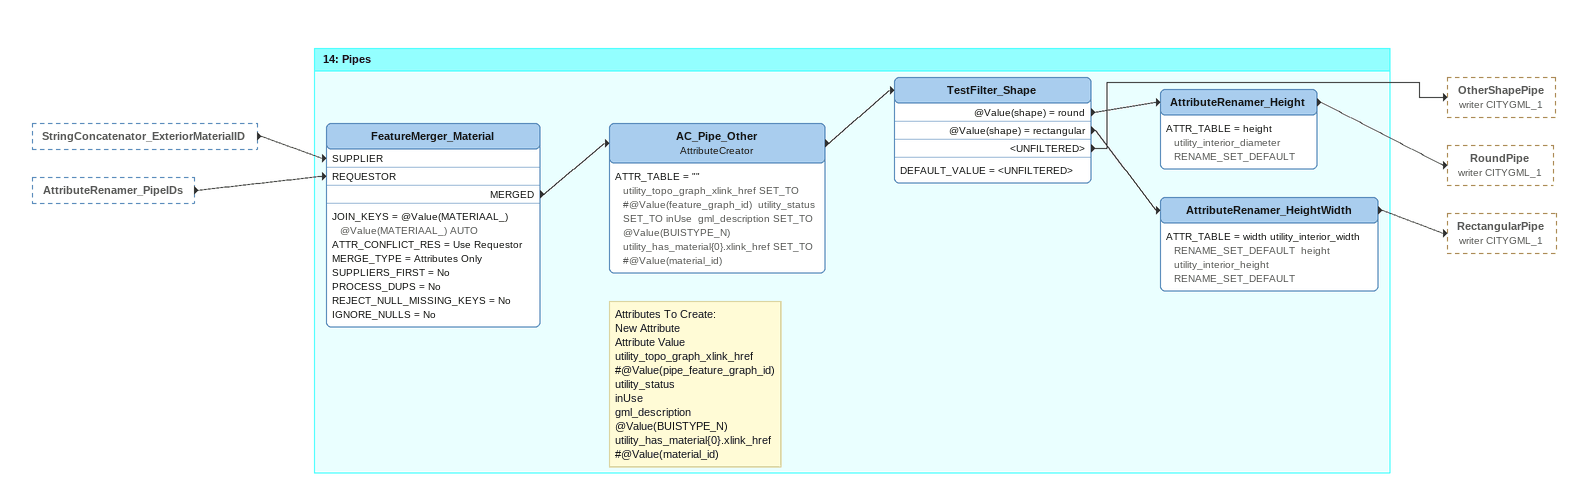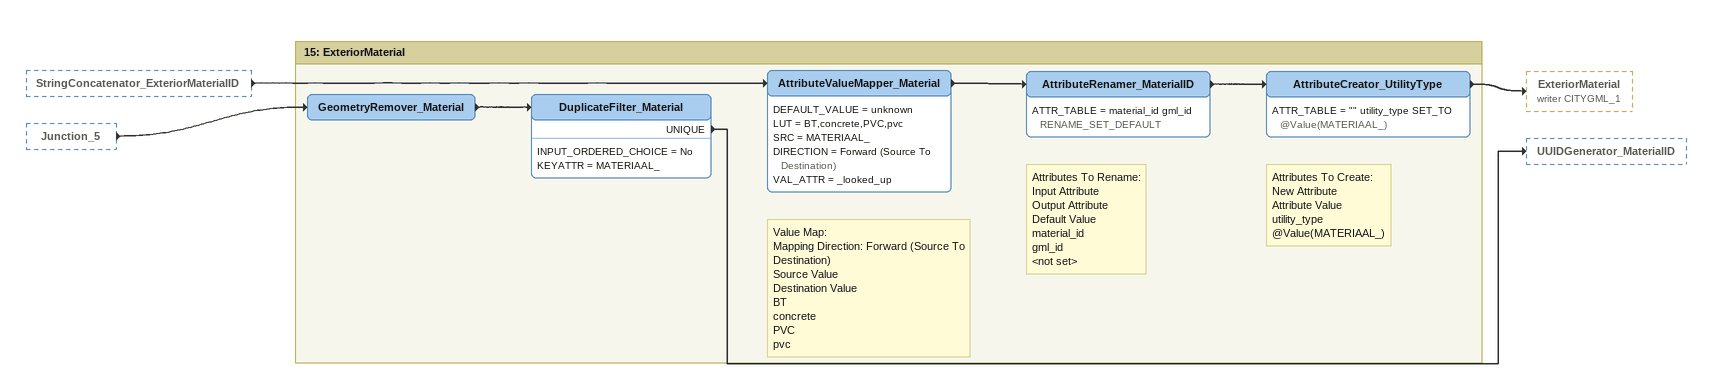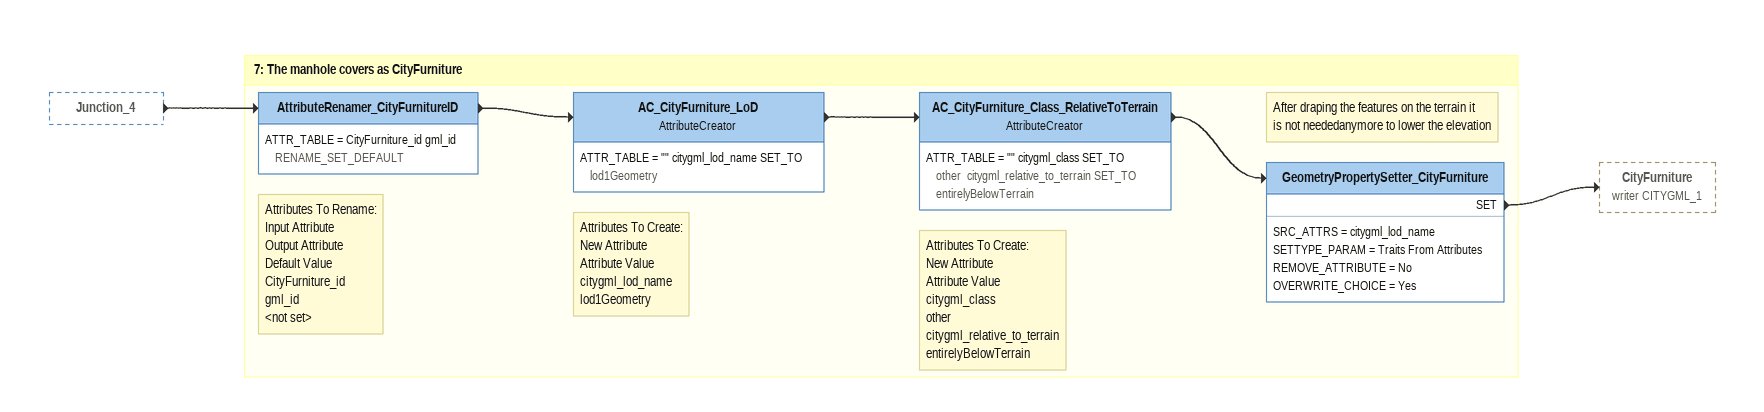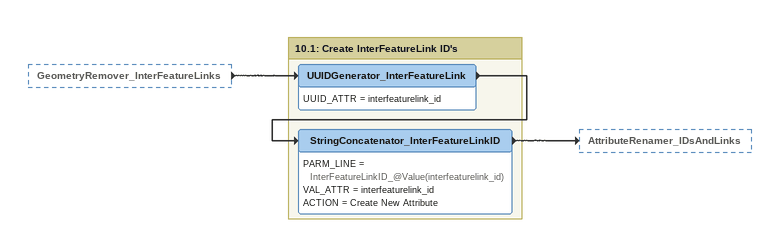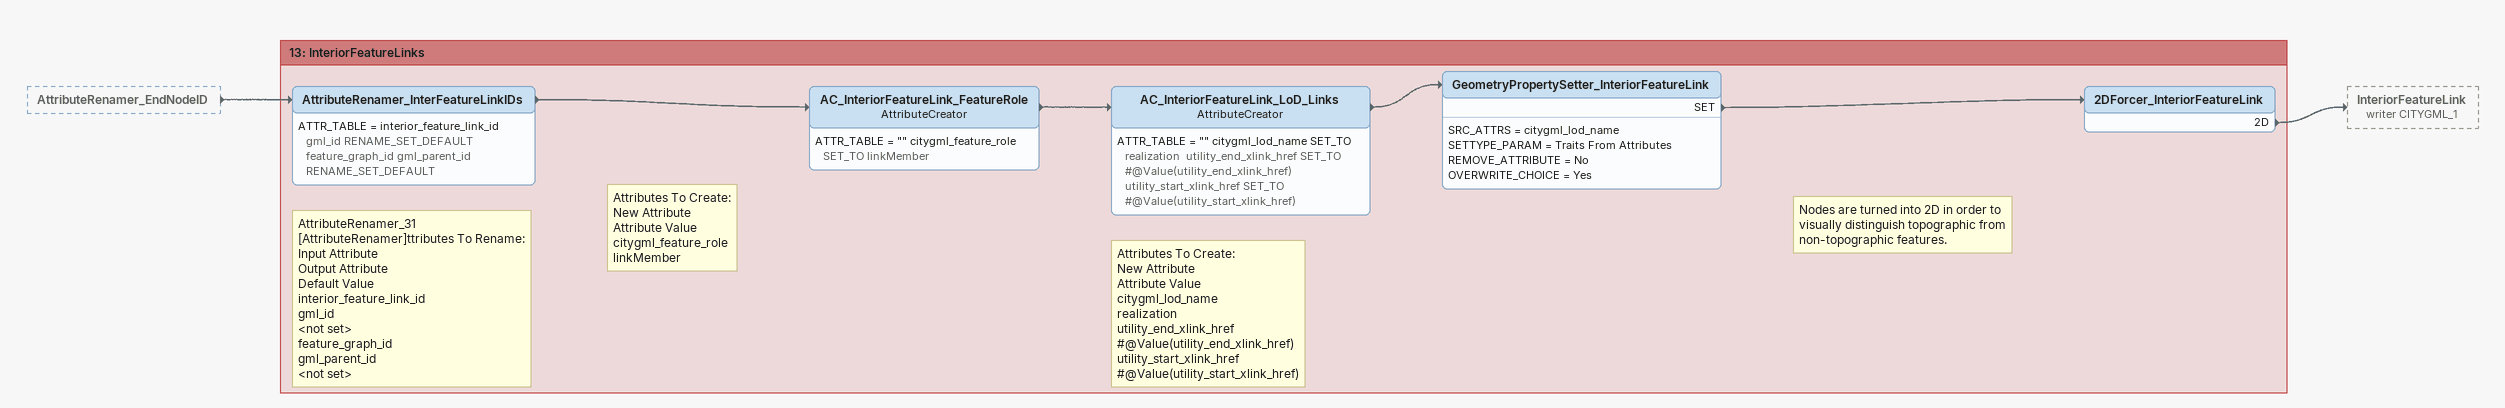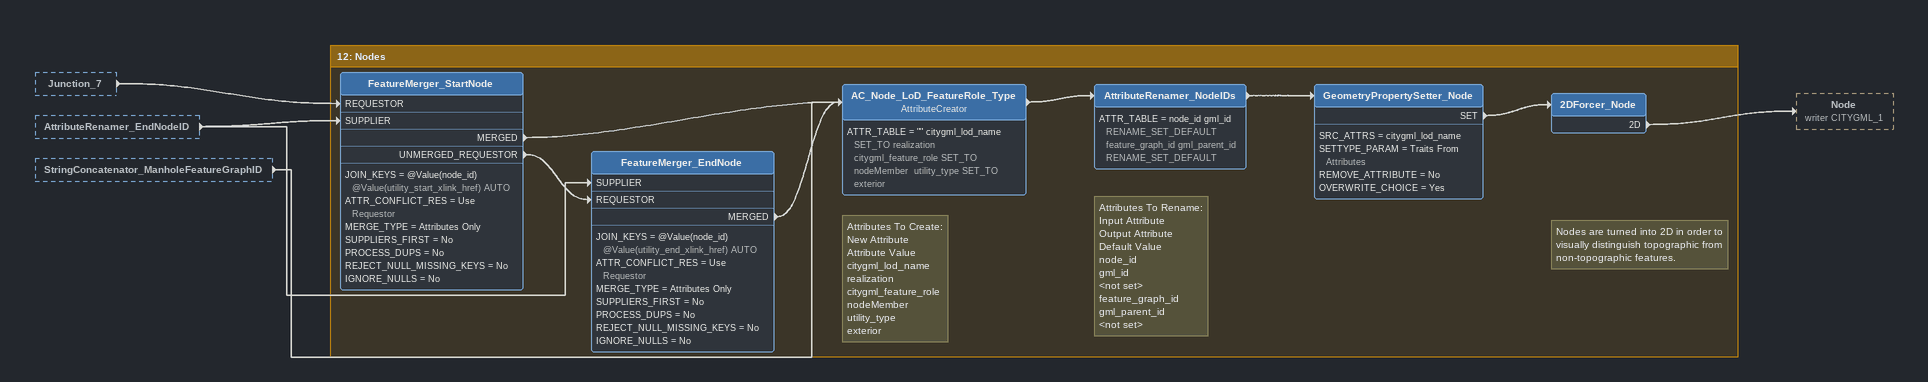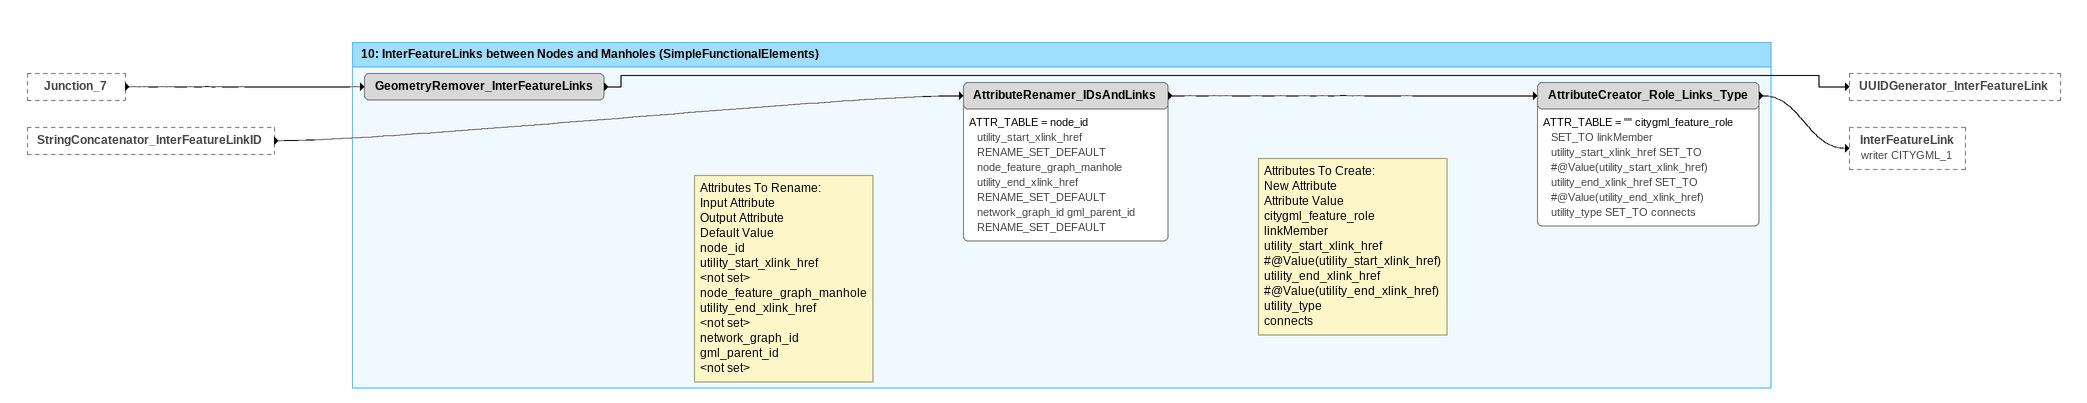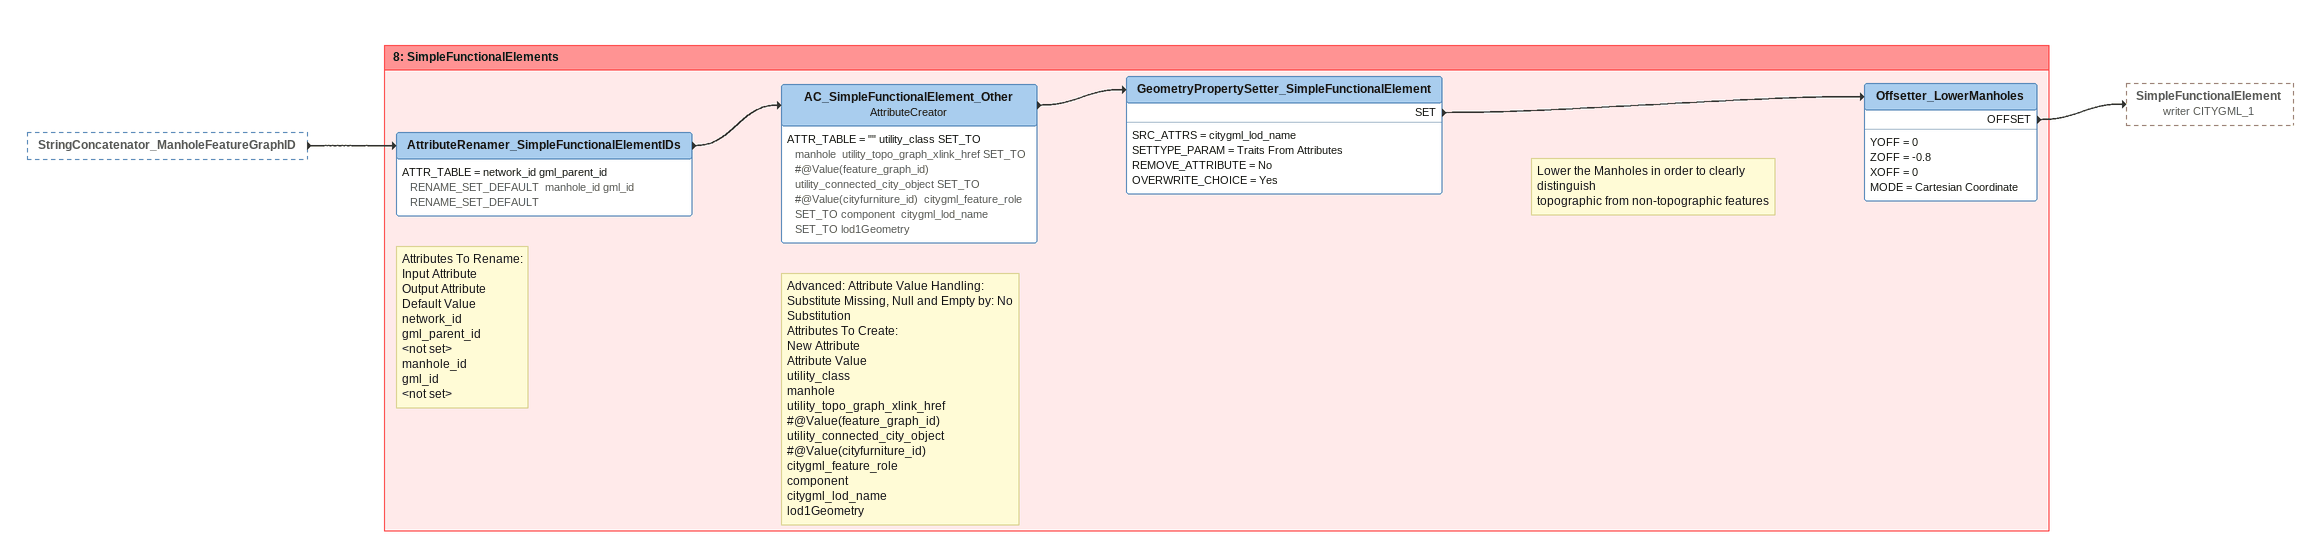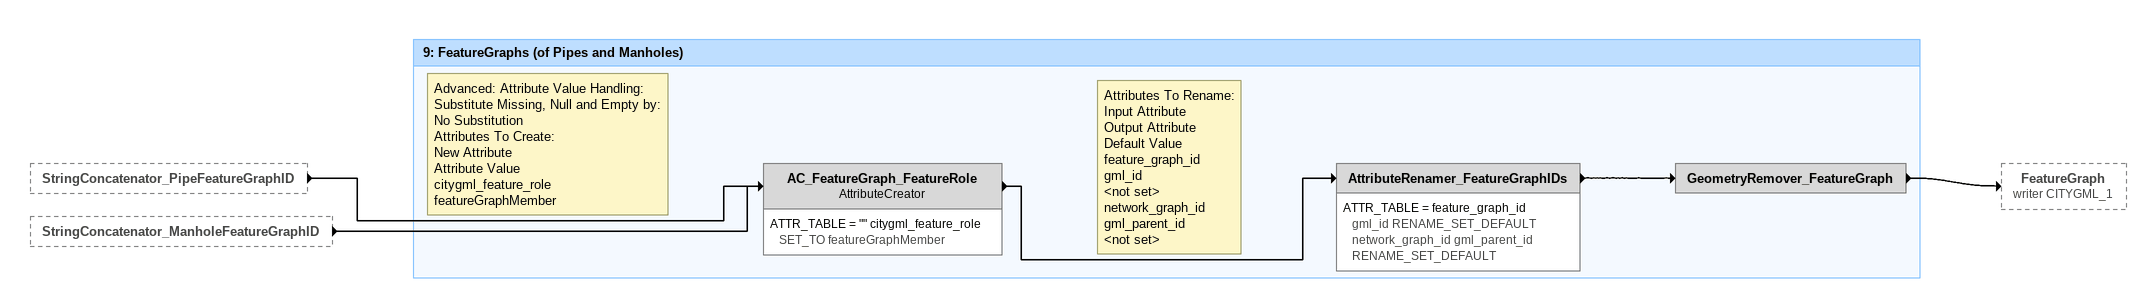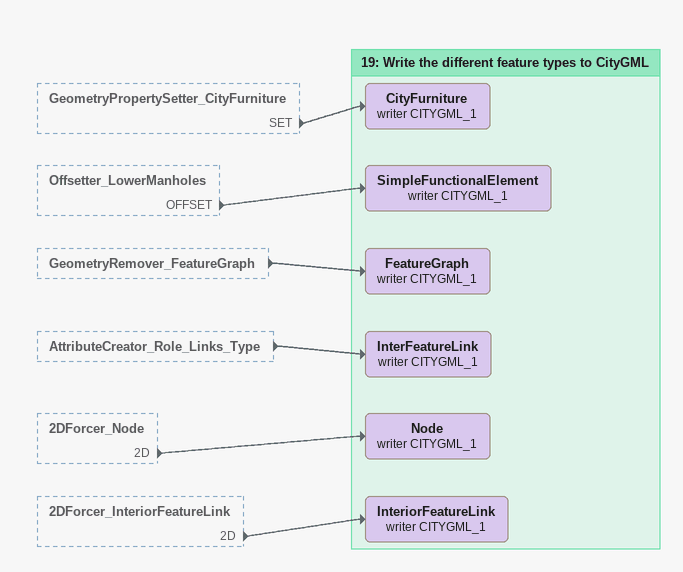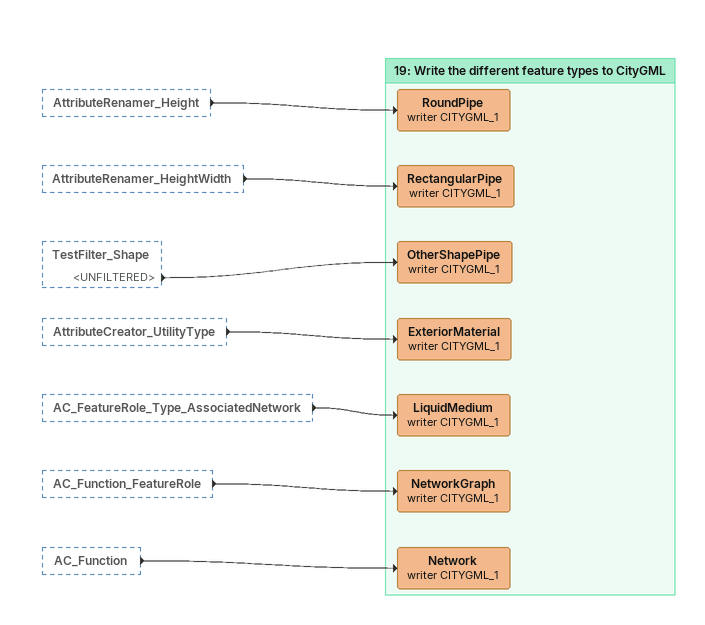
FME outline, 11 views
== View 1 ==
StringConcatenator_ExteriorMaterialID [outside]
    -> FeatureMerger_Material [SUPPLIER]
AttributeRenamer_PipeIDs [outside]
    -> FeatureMerger_Material [REQUESTOR]

Bookmark: 14: Pipes
FeatureMerger_Material
    JOIN_KEYS = @Value(MATERIAAL_) @Value(MATERIAAL_) AUTO
    ATTR_CONFLICT_RES = Use Requestor
    MERGE_TYPE = Attributes Only
    SUPPLIERS_FIRST = No
    PROCESS_DUPS = No
    REJECT_NULL_MISSING_KEYS = No
    IGNORE_NULLS = No
    MERGED -> AC_Pipe_Other
Note: Attributes To Create: / New Attribute / Attribute Value / utility_topo_graph_xlink_href / #@Value(pipe_feature_graph_id) / utility_status / inUse / gml_description / @Value(BUISTYPE_N) / utility_has_material{0}.xlink_href / #@Value(material_id)
AC_Pipe_Other: AttributeCreator
    ATTR_TABLE = "" utility_topo_graph_xlink_href SET_TO #@Value(feature_graph_id)  utility_status SET_TO inUse  gml_description SET_TO @Value(BUISTYPE_N)  utility_has_material{0}.xlink_href SET_TO #@Value(material_id)
    -> TestFilter_Shape
TestFilter_Shape
    DEFAULT_VALUE = <UNFILTERED>
    @Value(shape) = round -> AttributeRenamer_Height
    @Value(shape) = rectangular -> AttributeRenamer_HeightWidth
    <UNFILTERED> -> OtherShapePipe (writer CITYGML_1)
AttributeRenamer_Height
    ATTR_TABLE = height utility_interior_diameter RENAME_SET_DEFAULT
    -> RoundPipe (writer CITYGML_1)
AttributeRenamer_HeightWidth
    ATTR_TABLE = width utility_interior_width RENAME_SET_DEFAULT  height utility_interior_height RENAME_SET_DEFAULT
    -> RectangularPipe (writer CITYGML_1)

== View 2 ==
StringConcatenator_ExteriorMaterialID [outside]
    -> AttributeValueMapper_Material
Junction_5 [outside]
    -> GeometryRemover_Material

Bookmark: 15: ExteriorMaterial
GeometryRemover_Material
    -> DuplicateFilter_Material
DuplicateFilter_Material
    INPUT_ORDERED_CHOICE = No
    KEYATTR = MATERIAAL_
    UNIQUE -> UUIDGenerator_MaterialID
Note: Value Map: / Mapping Direction: Forward (Source To Destination) / Source Value / Destination Value / BT / concrete / PVC / pvc
AttributeValueMapper_Material
    DEFAULT_VALUE = unknown
    LUT = BT,concrete,PVC,pvc
    SRC = MATERIAAL_
    DIRECTION = Forward (Source To Destination)
    VAL_ATTR = _looked_up
    -> AttributeRenamer_MaterialID
Note: Attributes To Rename: / Input Attribute / Output Attribute / Default Value / material_id / gml_id / <not set>
AttributeRenamer_MaterialID
    ATTR_TABLE = material_id gml_id RENAME_SET_DEFAULT
    -> AttributeCreator_UtilityType
Note: Attributes To Create: / New Attribute / Attribute Value / utility_type / @Value(MATERIAAL_)
AttributeCreator_UtilityType
    ATTR_TABLE = "" utility_type SET_TO @Value(MATERIAAL_)
    -> ExteriorMaterial (writer CITYGML_1)

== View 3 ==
Junction_4 [outside]
    -> AttributeRenamer_CityFurnitureID

Bookmark: 7: The manhole covers as CityFurniture
Note: Attributes To Rename: / Input Attribute / Output Attribute / Default Value / CityFurniture_id / gml_id / <not set>
AttributeRenamer_CityFurnitureID
    ATTR_TABLE = CityFurniture_id gml_id RENAME_SET_DEFAULT
    -> AC_CityFurniture_LoD
Note: Attributes To Create: / New Attribute / Attribute Value / citygml_lod_name / lod1Geometry
AC_CityFurniture_LoD: AttributeCreator
    ATTR_TABLE = "" citygml_lod_name SET_TO lod1Geometry
    -> AC_CityFurniture_Class_RelativeToTerrain
Note: Attributes To Create: / New Attribute / Attribute Value / citygml_class / other / citygml_relative_to_terrain / entirelyBelowTerrain
AC_CityFurniture_Class_RelativeToTerrain: AttributeCreator
    ATTR_TABLE = "" citygml_class SET_TO other  citygml_relative_to_terrain SET_TO entirelyBelowTerrain
    -> GeometryPropertySetter_CityFurniture
Note: After draping the features on the terrain it / is not neededanymore to lower the elevation
GeometryPropertySetter_CityFurniture
    SRC_ATTRS = citygml_lod_name
    SETTYPE_PARAM = Traits From Attributes
    REMOVE_ATTRIBUTE = No
    OVERWRITE_CHOICE = Yes
    SET -> CityFurniture (writer CITYGML_1)

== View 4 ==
GeometryRemover_InterFeatureLinks [outside]
    -> UUIDGenerator_InterFeatureLink

Bookmark: 10.1: Create InterFeatureLink ID's
UUIDGenerator_InterFeatureLink
    UUID_ATTR = interfeaturelink_id
    -> StringConcatenator_InterFeatureLinkID
StringConcatenator_InterFeatureLinkID
    PARM_LINE = InterFeatureLinkID_@Value(interfeaturelink_id)
    VAL_ATTR = interfeaturelink_id
    ACTION = Create New Attribute
    -> AttributeRenamer_IDsAndLinks

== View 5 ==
AttributeRenamer_EndNodeID [outside]
    -> AttributeRenamer_InterFeatureLinkIDs

Bookmark: 13: InteriorFeatureLinks
Note: AttributeRenamer_31 [AttributeRenamer]ttributes To Rename: / Input Attribute / Output Attribute / Default Value / interior_feature_link_id / gml_id / <not set> / feature_graph_id / gml_parent_id / <not set>
AttributeRenamer_InterFeatureLinkIDs
    ATTR_TABLE = interior_feature_link_id gml_id RENAME_SET_DEFAULT  feature_graph_id gml_parent_id RENAME_SET_DEFAULT
    -> AC_InteriorFeatureLink_FeatureRole
Note: Attributes To Create: / New Attribute / Attribute Value / citygml_feature_role / linkMember
AC_InteriorFeatureLink_FeatureRole: AttributeCreator
    ATTR_TABLE = "" citygml_feature_role SET_TO linkMember
    -> AC_InteriorFeatureLink_LoD_Links
Note: Attributes To Create: / New Attribute / Attribute Value / citygml_lod_name / realization / utility_end_xlink_href / #@Value(utility_end_xlink_href) / utility_start_xlink_href / #@Value(utility_start_xlink_href)
AC_InteriorFeatureLink_LoD_Links: AttributeCreator
    ATTR_TABLE = "" citygml_lod_name SET_TO realization  utility_end_xlink_href SET_TO #@Value(utility_end_xlink_href)  utility_start_xlink_href SET_TO #@Value(utility_start_xlink_href)
    -> GeometryPropertySetter_InteriorFeatureLink
GeometryPropertySetter_InteriorFeatureLink
    SRC_ATTRS = citygml_lod_name
    SETTYPE_PARAM = Traits From Attributes
    REMOVE_ATTRIBUTE = No
    OVERWRITE_CHOICE = Yes
    SET -> 2DForcer_InteriorFeatureLink
Note: Nodes are turned into 2D in order to / visually distinguish topographic from / non-topographic features.
2DForcer_InteriorFeatureLink
    2D -> InteriorFeatureLink (writer CITYGML_1)

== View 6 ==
Junction_7 [outside]
    -> FeatureMerger_StartNode [REQUESTOR]
AttributeRenamer_EndNodeID [outside]
    -> FeatureMerger_StartNode [SUPPLIER]
    -> FeatureMerger_EndNode [SUPPLIER]
StringConcatenator_ManholeFeatureGraphID [outside]
    -> AC_Node_LoD_FeatureRole_Type

Bookmark: 12: Nodes
FeatureMerger_StartNode
    JOIN_KEYS = @Value(node_id) @Value(utility_start_xlink_href) AUTO
    ATTR_CONFLICT_RES = Use Requestor
    MERGE_TYPE = Attributes Only
    SUPPLIERS_FIRST = No
    PROCESS_DUPS = No
    REJECT_NULL_MISSING_KEYS = No
    IGNORE_NULLS = No
    MERGED -> AC_Node_LoD_FeatureRole_Type
    UNMERGED_REQUESTOR -> FeatureMerger_EndNode [REQUESTOR]
FeatureMerger_EndNode
    JOIN_KEYS = @Value(node_id) @Value(utility_end_xlink_href) AUTO
    ATTR_CONFLICT_RES = Use Requestor
    MERGE_TYPE = Attributes Only
    SUPPLIERS_FIRST = No
    PROCESS_DUPS = No
    REJECT_NULL_MISSING_KEYS = No
    IGNORE_NULLS = No
    MERGED -> AC_Node_LoD_FeatureRole_Type
Note: Attributes To Create: / New Attribute / Attribute Value / citygml_lod_name / realization / citygml_feature_role / nodeMember / utility_type / exterior
AC_Node_LoD_FeatureRole_Type: AttributeCreator
    ATTR_TABLE = "" citygml_lod_name SET_TO realization  citygml_feature_role SET_TO nodeMember  utility_type SET_TO exterior
    -> AttributeRenamer_NodeIDs
Note: Attributes To Rename: / Input Attribute / Output Attribute / Default Value / node_id / gml_id / <not set> / feature_graph_id / gml_parent_id / <not set>
AttributeRenamer_NodeIDs
    ATTR_TABLE = node_id gml_id RENAME_SET_DEFAULT  feature_graph_id gml_parent_id RENAME_SET_DEFAULT
    -> GeometryPropertySetter_Node
GeometryPropertySetter_Node
    SRC_ATTRS = citygml_lod_name
    SETTYPE_PARAM = Traits From Attributes
    REMOVE_ATTRIBUTE = No
    OVERWRITE_CHOICE = Yes
    SET -> 2DForcer_Node
Note: Nodes are turned into 2D in order to / visually distinguish topographic from / non-topographic features.
2DForcer_Node
    2D -> Node (writer CITYGML_1)

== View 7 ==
Junction_7 [outside]
    -> GeometryRemover_InterFeatureLinks
StringConcatenator_InterFeatureLinkID [outside]
    -> AttributeRenamer_IDsAndLinks

Bookmark: 10: InterFeatureLinks between Nodes and Manholes (SimpleFunctionalElements)
GeometryRemover_InterFeatureLinks
    -> UUIDGenerator_InterFeatureLink
Note: Attributes To Rename: / Input Attribute / Output Attribute / Default Value / node_id / utility_start_xlink_href / <not set> / node_feature_graph_manhole / utility_end_xlink_href / <not set> / network_graph_id / gml_parent_id / <not set>
AttributeRenamer_IDsAndLinks
    ATTR_TABLE = node_id utility_start_xlink_href RENAME_SET_DEFAULT  node_feature_graph_manhole utility_end_xlink_href RENAME_SET_DEFAULT  network_graph_id gml_parent_id RENAME_SET_DEFAULT
    -> AttributeCreator_Role_Links_Type
Note: Attributes To Create: / New Attribute / Attribute Value / citygml_feature_role / linkMember / utility_start_xlink_href / #@Value(utility_start_xlink_href) / utility_end_xlink_href / #@Value(utility_end_xlink_href) / utility_type / connects
AttributeCreator_Role_Links_Type
    ATTR_TABLE = "" citygml_feature_role SET_TO linkMember  utility_start_xlink_href SET_TO #@Value(utility_start_xlink_href)  utility_end_xlink_href SET_TO #@Value(utility_end_xlink_href)  utility_type SET_TO connects
    -> InterFeatureLink (writer CITYGML_1)

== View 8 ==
StringConcatenator_ManholeFeatureGraphID [outside]
    -> AttributeRenamer_SimpleFunctionalElementIDs

Bookmark: 8: SimpleFunctionalElements
Note: Attributes To Rename: / Input Attribute / Output Attribute / Default Value / network_id / gml_parent_id / <not set> / manhole_id / gml_id / <not set>
AttributeRenamer_SimpleFunctionalElementIDs
    ATTR_TABLE = network_id gml_parent_id RENAME_SET_DEFAULT  manhole_id gml_id RENAME_SET_DEFAULT
    -> AC_SimpleFunctionalElement_Other
Note: Advanced: Attribute Value Handling: / Substitute Missing, Null and Empty by: No Substitution / Attributes To Create: / New Attribute / Attribute Value / utility_class / manhole / utility_topo_graph_xlink_href / #@Value(feature_graph_id) / utility_connected_city_object / #@Value(cityfurniture_id) / citygml_feature_role / component / citygml_lod_name / lod1Geometry
AC_SimpleFunctionalElement_Other: AttributeCreator
    ATTR_TABLE = "" utility_class SET_TO manhole  utility_topo_graph_xlink_href SET_TO #@Value(feature_graph_id)  utility_connected_city_object SET_TO #@Value(cityfurniture_id)  citygml_feature_role SET_TO component  citygml_lod_name SET_TO lod1Geometry
    -> GeometryPropertySetter_SimpleFunctionalElement
GeometryPropertySetter_SimpleFunctionalElement
    SRC_ATTRS = citygml_lod_name
    SETTYPE_PARAM = Traits From Attributes
    REMOVE_ATTRIBUTE = No
    OVERWRITE_CHOICE = Yes
    SET -> Offsetter_LowerManholes
Note: Lower the Manholes in order to clearly distinguish / topographic from non-topographic features
Offsetter_LowerManholes
    YOFF = 0
    ZOFF = -0.8
    XOFF = 0
    MODE = Cartesian Coordinate
    OFFSET -> SimpleFunctionalElement (writer CITYGML_1)

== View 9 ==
StringConcatenator_PipeFeatureGraphID [outside]
    -> AC_FeatureGraph_FeatureRole
StringConcatenator_ManholeFeatureGraphID [outside]
    -> AC_FeatureGraph_FeatureRole

Bookmark: 9: FeatureGraphs (of Pipes and Manholes)
Note: Advanced: Attribute Value Handling: / Substitute Missing, Null and Empty by: No Substitution / Attributes To Create: / New Attribute / Attribute Value / citygml_feature_role / featureGraphMember
AC_FeatureGraph_FeatureRole: AttributeCreator
    ATTR_TABLE = "" citygml_feature_role SET_TO featureGraphMember
    -> AttributeRenamer_FeatureGraphIDs
Note: Attributes To Rename: / Input Attribute / Output Attribute / Default Value / feature_graph_id / gml_id / <not set> / network_graph_id / gml_parent_id / <not set>
AttributeRenamer_FeatureGraphIDs
    ATTR_TABLE = feature_graph_id gml_id RENAME_SET_DEFAULT  network_graph_id gml_parent_id RENAME_SET_DEFAULT
    -> GeometryRemover_FeatureGraph
GeometryRemover_FeatureGraph
    -> FeatureGraph (writer CITYGML_1)

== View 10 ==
GeometryPropertySetter_CityFurniture [outside]
    SET -> CityFurniture (writer CITYGML_1)
Offsetter_LowerManholes [outside]
    OFFSET -> SimpleFunctionalElement (writer CITYGML_1)
GeometryRemover_FeatureGraph [outside]
    -> FeatureGraph (writer CITYGML_1)
AttributeCreator_Role_Links_Type [outside]
    -> InterFeatureLink (writer CITYGML_1)
2DForcer_Node [outside]
    2D -> Node (writer CITYGML_1)
2DForcer_InteriorFeatureLink [outside]
    2D -> InteriorFeatureLink (writer CITYGML_1)

Bookmark: 19: Write the different feature types to CityGML
CityFurniture (writer CITYGML_1)
SimpleFunctionalElement (writer CITYGML_1)
InterFeatureLink (writer CITYGML_1)
FeatureGraph (writer CITYGML_1)
Node (writer CITYGML_1)
InteriorFeatureLink (writer CITYGML_1)

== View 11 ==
AttributeRenamer_Height [outside]
    -> RoundPipe (writer CITYGML_1)
AttributeRenamer_HeightWidth [outside]
    -> RectangularPipe (writer CITYGML_1)
TestFilter_Shape [outside]
    <UNFILTERED> -> OtherShapePipe (writer CITYGML_1)
AttributeCreator_UtilityType [outside]
    -> ExteriorMaterial (writer CITYGML_1)
AC_FeatureRole_Type_AssociatedNetwork [outside]
    -> LiquidMedium (writer CITYGML_1)
AC_Function_FeatureRole [outside]
    -> NetworkGraph (writer CITYGML_1)
AC_Function [outside]
    -> Network (writer CITYGML_1)

Bookmark: 19: Write the different feature types to CityGML
RoundPipe (writer CITYGML_1)
RectangularPipe (writer CITYGML_1)
OtherShapePipe (writer CITYGML_1)
ExteriorMaterial (writer CITYGML_1)
LiquidMedium (writer CITYGML_1)
NetworkGraph (writer CITYGML_1)
Network (writer CITYGML_1)
